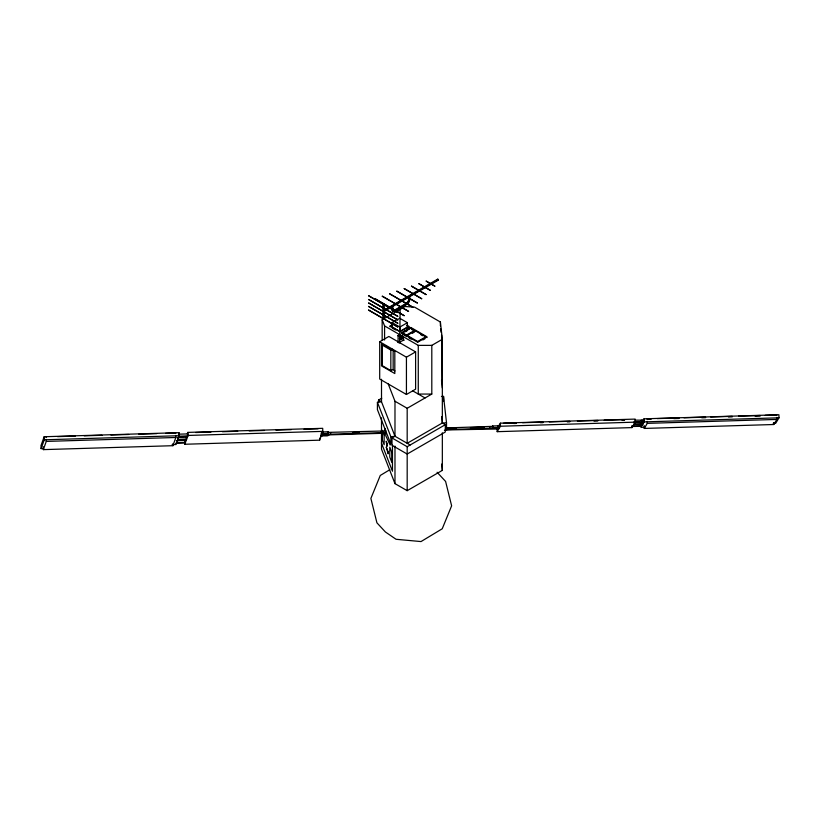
<?xml version="1.0" encoding="UTF-8"?>
<svg xmlns="http://www.w3.org/2000/svg" width="820" height="820" viewBox="0 0 820 820"><rect width="100%" height="100%" fill="white"/><g stroke="black" fill="none" stroke-linecap="round" stroke-linejoin="round"><path stroke-width="1.23" d="M400.201 338.875L400.201 335.093M368.549 295.661L397.823 312.594L368.6 295.784M368.631 299.454L397.803 316.325M368.58 306.413L397.833 323.193M368.651 310.001L397.823 326.924M375.058 298.777L404.188 315.69M382.294 296.133L408.616 311.415L382.243 296.307M417.257 303.021L396.859 291.11M397.7 316.315L368.529 299.515M397.792 319.882L368.549 302.908L397.7 319.872M397.7 323.223L368.529 306.424M421.757 298.777L404.157 288.589M404.26 288.599L421.664 298.695M404.116 315.638L375.078 298.705M411.558 286.088L426.133 294.564M430.408 290.413L418.723 283.577L430.459 290.413M434.856 286.18L426.031 281.024L434.784 286.077M426.01 294.595L411.435 286.2M400.15 308.381L398.499 308.381L400.15 308.381L399.74 342.329M389.52 293.714L412.942 307.264L389.592 293.775M417.39 302.969L396.818 291.233M172.118 444.645L175.931 444.532L179.088 435.717L178.986 432.663L44.157 436.742L41 445.557L41.102 448.612L43.655 448.53M41.102 448.612L44.27 439.797L44.157 436.742M175.777 435.533L175.849 437.49L172.897 445.701L43.327 449.626L46.279 441.406L46.217 439.458M178.432 434.21L178.986 432.663M176.218 443.722L176.392 442.697L185.289 442.431L185.115 443.456M178.534 437.265L178.729 436.199L187.616 435.932L187.431 436.998M186.13 437.275L186.406 436.506L186.509 439.561M187.329 433.944L187.882 432.396L322.701 428.317L322.803 431.371L319.646 440.176L184.828 444.255L184.756 442.226M186.15 437.818L186.427 437.05L178.801 437.275M186.232 440.33L186.488 439.069L177.602 439.335M184.828 444.255L187.985 435.451L187.882 432.396M321.235 433.062L321.204 434.907L322.578 434.866L322.516 433.247M386.066 432.56L330.624 434.19L327.979 434.005L328.205 431.709L321.665 432.058M320.856 435.738L322.229 435.697L322.578 434.866M321.296 434.692L322.67 434.651L323.018 433.821L321.727 433.688L328.266 433.339M327.979 434.005L328.205 431.709M498.396 426.441L500.364 423.171L635.182 419.092L635.285 422.156L632.005 427.599L497.186 431.679L497.084 428.614M497.186 431.679L500.456 426.236L500.364 423.171M632.364 427.005L632.568 426.154L641.455 425.887L641.26 426.738M633.532 425.067L633.809 424.094L642.695 423.827L642.429 424.791M634.782 422.987L634.977 422.659M773.178 423.335L775.72 423.253L779 417.81L778.897 414.746L644.079 418.825L643.597 420.188L641.055 420.27M642.347 422.269L642.634 421.798L642.716 424.319M643.597 420.188L634.895 420.137M643.679 422.72L643.864 421.89L500.456 426.236M644.079 418.825L644.182 421.89L640.902 427.333L644.715 427.22M776.796 417.472L776.868 419.43L773.813 424.514L644.243 428.429L647.298 423.356L647.236 421.388M446.869 429.557L489.827 428.276L492.543 427.999L492.769 425.98L497.863 425.826L497.412 428.173M492.543 427.999L492.769 425.98M497.853 427.548L497.863 425.826M446.521 429.957L496.807 429.024L498.785 428.132L498.734 426.492M498.201 427.261L498.252 428.891L496.879 428.932M497.801 425.918L499.175 425.877L499.154 427.62L497.781 427.661M498.252 428.891L496.961 428.819M498.785 428.132L498.642 426.636M499.154 427.62L499.175 425.877M491.959 426.738L492.974 426.615M389.828 469.706L380.275 475.456L370.886 498.427L376.913 522.811L385.4 531.975L396.06 539.283L421.008 541.569L442.236 528.777L451.625 505.817L445.598 481.432L437.111 472.269M383.545 304.189L384.119 303.851L384.119 310.76L383.545 310.421L437.685 279.159L438.269 279.497L438.269 280.173L409.805 296.604L409.805 299.3A4.131 2.378 -60 0 1 406.894 304.353L395.219 311.098A4.131 2.378 -60 0 1 392.298 309.406L392.298 306.711L384.119 311.426L384.119 318.334L383.545 318.672L383.545 303.513L382.96 303.851L382.96 318.334L384.119 318.334M384.119 310.76L438.269 279.497M392.298 306.034L392.882 306.372L409.221 296.942L409.2 299.997A3.3 1.906 -60 0 1 407.191 303.482L394.635 310.76M382.161 340.249L382.161 319.749L405.09 306.506L414.623 307.141L440.391 322.024L442.339 339.295L442.339 422.987L407.181 443.292L407.181 408.288L431.802 394.061L431.802 345.374L442.339 339.295M398.879 330.88L392.021 326.924L392.021 322.537L398.499 318.795M392.103 325.622L390.064 326.801L390.064 326.053L392.103 324.874M407.407 322.69L399.852 327.057L399.852 331.444L407.407 327.077L407.407 322.69L399.576 318.17M379.701 341.755L388.875 336.456L415.607 351.893L415.607 389.182L406.433 394.481L379.701 379.045L379.701 341.755L406.433 357.192L415.607 351.893M399.934 331.741L409.108 326.452L406.915 325.181M407.068 328.379L409.108 327.2L406.915 325.93M401.431 332.787L410.748 327.416L427.005 336.805L417.667 342.237L401.431 332.787L401.431 333.535L410.748 328.164M402.384 333.453L402.384 332.705L410.543 328L427.005 337.553M405.449 331.69L407.478 330.511M398.807 335.083A1.035 0.594 0 0 0 398.54 335.974A1.035 0.594 0 0 0 400.119 335.974A1.035 0.594 0 0 0 399.842 335.083L400.037 335.011M399.34 334.591L401.185 335.523M401.626 335.923C406.956 349.115 400.621 328.246 401.626 339.06L399.34 338.383M401.779 336.015L401.041 335.441L401.041 339.06L401.626 338.721M402.384 332.705L406.505 335.083L414.664 330.378L414.664 331.126L411.568 329.343M412.337 333.279L414.377 332.1M400.97 341.376L403.829 340.156M393.149 349.914L393.149 369.246L390.832 370.589L382.304 365.669L382.304 345.117L390.832 350.037L392.37 349.146M407.243 336.22L407.243 335.472L417.667 341.489L425.826 336.784L425.826 337.532M422.874 339.941L424.934 338.742M378.543 402.497L378.543 400.058L381.771 398.202M441.621 416.693L442.339 422.987L445.301 424.698L445.301 432.027L407.181 454.044L392.011 445.291L392.011 437.962L394.984 436.25L410.143 445.004M392.011 437.962L407.181 446.715L445.301 424.698M381.505 417.862L381.505 449.155L394.984 483.636L407.181 490.678L442.339 470.383L442.339 432.827M395.23 310.411L394.912 310.575A3.3 1.906 -60 0 1 392.903 309.406L392.882 306.372M398.909 341.499L398.909 342.329M377.415 402.302L381.505 401.769L394.984 436.25L390.884 436.783L377.415 402.302L377.415 409.631L390.884 444.112L390.884 436.783M446.818 427.917L492.492 426.359M441.447 396.46L443.538 396.388L446.521 422.833L446.521 430.162L444.43 430.244M442.339 422.987L446.521 422.833M57.554 436.63L75.337 436.096M84.234 435.83L102.018 435.287M110.905 435.02L128.689 434.477M138.857 434.169L156.64 433.636M165.527 433.37L175.695 433.062L175.705 433.585M195.652 432.529L210.955 432.068M222.425 431.72L237.728 431.258M249.198 430.91L264.501 430.449M275.981 430.1L291.274 429.639M304.025 429.249L318.058 428.829M503.459 423.294L516.21 422.915M522.586 422.72L542.983 422.105M549.359 421.91L569.767 421.295M577.413 421.06L597.811 420.445M604.186 420.25L624.594 419.635M650.967 418.794L647.154 418.907L647.175 419.43L650.977 419.317M657.312 418.6L678.909 417.944M683.993 417.79L705.579 417.144M710.663 416.99L732.26 416.334M738.615 416.14L760.201 415.494M765.285 415.34L776.714 414.992L776.735 415.514M673.845 418.62L678.929 418.466M701.787 417.78L705.6 417.667M728.467 416.97L732.28 416.857M755.138 416.17L760.222 416.017M513.679 423.509L516.231 423.438M540.452 422.7L543.004 422.628M567.235 421.89L569.777 421.818M594.008 421.08L597.831 420.967M622.062 420.229L624.604 420.158M178.657 434.18L187.544 433.903M44.27 439.797L179.088 435.717M187.985 435.451L322.803 431.371M633.737 422.064L638.821 421.91M644.182 421.89L779 417.81M634.772 422.495L643.659 422.218M446.469 428.327L456.545 428.019M470.413 427.609L484.271 427.199M178.514 436.773L187.411 436.496M327.928 432.386L386.005 430.93M492.82 427.609L499.226 427.507M46.279 441.406L175.849 437.49M647.298 423.356L776.868 419.43M352.856 432.55L359.17 432.365M380.644 431.73L383.176 431.658M633.522 424.565L642.419 424.299M385.759 433.216L330.173 434.846L327.19 435.871L320.774 435.912M186.212 439.838L177.335 440.596M632.353 426.513L641.25 426.236M176.32 440.678L185.217 440.401L185.023 440.934L185.197 439.868L185.299 442.923M176.197 443.23L185.095 442.954M382.161 319.749L384.58 325.93L418.272 345.374L431.802 345.374M431.802 394.061L418.272 394.061L418.272 345.374M438.269 280.173L437.685 279.159M420.609 334.519L422.7 335.728M392.021 322.537L398.879 326.493M368.529 310.134L397.72 326.975M390.064 326.053L398.838 331.116M392.257 328.061L395.547 329.958M402.517 334.16L406.853 336.671M409.026 337.922L411.189 339.172M399.596 338.229L401.041 339.06M392.708 369.666L394.922 370.937M412.839 390.925L425.037 397.977M388.198 383.873L394.984 401.246L407.181 408.288M378.543 400.058L381.505 401.769L381.505 379.27M399.596 334.601L400.037 335.175M381.413 442.954L392.462 471.223L392.462 445.127M441.601 335.113L442.011 383.381L441.601 379.732M440.699 328.851L441.078 332.284M441.498 380.582L442.339 387.983M441.621 464.079L442.339 470.383M392.298 308.709L392.319 309.068A3.3 1.906 -60 0 0 393.467 310.39M330.562 432.56L330.624 434.19M323.111 431.863L323.101 433.647M322.608 433.021L322.67 434.651M322.168 434.067L322.229 435.697M319.574 438.146L319.646 440.176M187.534 433.37L187.636 436.424M178.637 433.636L178.739 436.691M177.53 437.316L177.612 439.827M172.825 443.753L172.897 445.701M46.125 436.978L46.145 437.501M43.234 446.695L43.327 449.626M773.742 422.556L773.813 424.514M644.151 425.488L644.243 428.429M643.772 419.327L643.874 422.392M641.373 423.315L641.476 426.38M631.943 425.559L632.005 427.599M489.776 426.636L489.827 428.276M390.135 441.478L390.146 445.075L385.83 435.861L385.031 428.501M443.538 396.388L443.538 401.267M440.391 322.024L440.391 325.868M417.667 341.489L417.667 342.237M415.402 331.516L415.402 330.767L406.505 335.831L406.505 335.083M408.637 296.604L408.616 299.659A3.3 1.906 -60 0 1 406.607 303.144L394.328 310.237A3.3 1.906 -60 0 1 393.733 310.39M407.181 446.715L407.181 490.678M406.433 357.192L406.433 394.481M401.072 335.595L401.072 339.388M398.089 335.595L398.089 342.083M394.984 401.246L394.984 436.25M394.984 446.08L394.984 483.636M391.714 307.274L391.714 309.068A4.131 2.378 -60 0 0 393.169 311.149M390.832 350.037L390.832 370.589M384.58 325.93L384.58 340.023M399.842 341.397A1.035 0.594 0 0 1 400.17 342.258A1.035 0.594 0 0 1 398.663 342.37A1.035 0.594 0 0 1 398.602 341.489M399.647 334.909A1.24 0.717 0 0 1 400.344 336.005A1.24 0.717 0 0 1 398.315 336.005A1.24 0.717 0 0 1 399.002 334.909M399.647 341.397A1.24 0.717 0 0 1 400.447 342.381A1.24 0.717 0 0 1 398.612 342.668A1.24 0.717 0 0 1 398.448 341.581M409.006 300.376A4.131 2.378 -60 0 1 406.31 304.015M323.654 434.672L328.041 434.579L323.654 434.672M492.02 428.378L496.407 428.265L492.02 428.378M394.82 351.442L381.526 343.764L381.526 365.884L394.82 373.561L394.82 351.442M391.868 452.548L389.777 447.187L389.777 457.088L391.868 462.439L391.868 452.548M384.149 434.887L382.356 430.305L382.356 440.145L384.149 444.727L384.149 434.887M387.009 443.312L386.179 441.211L387.009 446.367L387.009 443.312M388.188 451.984L386.24 447.002L388.188 453.86L388.188 451.984"/></g></svg>
